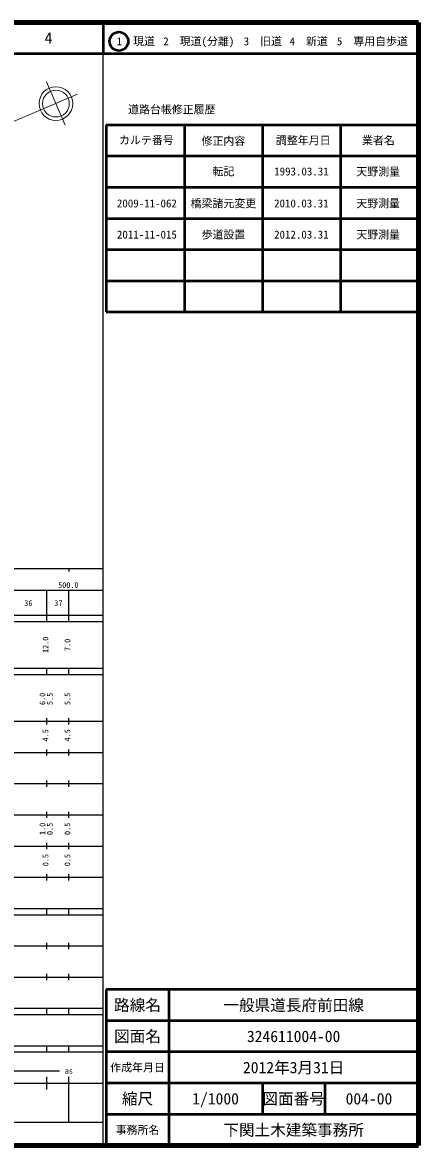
# Model space of a CAD drawing. Units: millimetres on the paper, enlarged 1000 times. Extents: x 40000 to 680000, y 20000 to 380000.
# Drawn here: x 553151 to 680000, y 20000 to 380000 of the extents above; entities that cross this region are included whole.
import ezdxf
from ezdxf.enums import TextEntityAlignment as Align

# ---------------------------------------------------------------- set-up
doc = ezdxf.new("R2010")
doc.units = ezdxf.units.MM
doc.header["$LTSCALE"] = 1000
for name, color, linetype, lineweight in [('M-BMK-SRVR', 3, 'Continuous', 13), ('M-TTL', 2, 'Continuous', 140), ('M-TTL-BAND', 7, 'Continuous', 25), ('M-TTL-FRAM', 2, 'Continuous', 50), ('M-TTL-LINE', 7, 'Continuous', 50)]:
    doc.layers.add(name, color=color, linetype=linetype, lineweight=lineweight)
doc.layers.add('M-TTL-TXT', color=7, linetype='Continuous')
doc.styles.add('ＭＳ ゴシック', font='')
doc.styles.get('ＭＳ ゴシック').set_extended_font_data('MS Gothic')

msp = doc.modelspace()

# ---------------------------------------------------------------- linework, layer by layer
at = {"layer": 'M-BMK-SRVR'}
for p, q in [((560885, 360947), (566799, 347072)), ((546002, 346407), (570780, 356966))]:
    msp.add_line(p, q, dxfattribs=at)
for radius in [5387, 4309]:
    msp.add_circle((563842, 354009), radius, dxfattribs=at)
at = {"layer": 'M-TTL'}
for p, q in [((680000, 380000), (40000, 380000)), ((680000, 20000), (680000, 380000)), ((40000, 20000), (680000, 20000))]:
    msp.add_line(p, q, dxfattribs=at)
at = {"layer": 'M-TTL-BAND'}
for p, q in [((579000, 20000), (579000, 370000)), ((40000, 205000), (579000, 205000)), ((568000, 205000), (568000, 204000)), ((68000, 198000), (579000, 198000)), ((561000, 188000), (561000, 198000)), ((568000, 188000), (568000, 198000)), ((40000, 190000), (579000, 190000)), ((40000, 188000), (579000, 188000)), ((40000, 173000), (579000, 173000)), ((561000, 171000), (561000, 173000)), ((568000, 171000), (568000, 173000)), ((40000, 171000), (579000, 171000)), ((40000, 156000), (579000, 156000)), ((561000, 155000), (561000, 157000)), ((568000, 155000), (568000, 157000)), ((46000, 146000), (579000, 146000)), ((561000, 145000), (561000, 147000)), ((568000, 145000), (568000, 147000)), ((561000, 135000), (561000, 137000)), ((568000, 135000), (568000, 137000)), ((52000, 136000), (579000, 136000)), ((46000, 126000), (579000, 126000)), ((561000, 125000), (561000, 127000)), ((568000, 125000), (568000, 127000)), ((52000, 116000), (579000, 116000)), ((561000, 115000), (561000, 117000)), ((568000, 115000), (568000, 117000)), ((46000, 106000), (579000, 106000)), ((561000, 105000), (561000, 107000)), ((568000, 105000), (568000, 107000)), ((40000, 96000), (579000, 96000)), ((40000, 94000), (579000, 94000)), ((561000, 94000), (561000, 96000)), ((568000, 94000), (568000, 96000)), ((49000, 84000), (579000, 84000)), ((561000, 83000), (561000, 85000)), ((568000, 83000), (568000, 85000)), ((40000, 74000), (579000, 74000)), ((561000, 73000), (561000, 75000)), ((568000, 73000), (568000, 75000)), ((40000, 64000), (579000, 64000)), ((40000, 62000), (579000, 62000)), ((561000, 62000), (561000, 64000)), ((568000, 62000), (568000, 64000)), ((40000, 52000), (579000, 52000)), ((561000, 50000), (561000, 52000)), ((568000, 50000), (568000, 52000)), ((40000, 50000), (579000, 50000)), ((71000, 44000), (565000, 44000)), ((40000, 40000), (579000, 40000)), ((561000, 38000), (561000, 42000)), ((568000, 27500), (568000, 42000)), ((68000, 27500), (579000, 27500))]:
    msp.add_line(p, q, dxfattribs=at)
at = {"layer": 'M-TTL-FRAM'}
for p, q in [((580000, 347197), (580000, 287197)), ((580000, 347197), (680000, 347197)), ((580000, 287197), (680000, 287197)), ((680000, 70000), (580000, 70000)), ((580000, 70000), (580000, 20000))]:
    msp.add_line(p, q, dxfattribs=at)
at = {"layer": 'M-TTL-LINE'}
for p, q in [((579000, 380000), (579000, 370000)), ((40000, 370000), (680000, 370000)), ((605000, 347197), (605000, 287197)), ((630000, 347197), (630000, 287197)), ((655000, 347197), (655000, 287197)), ((580000, 337197), (680000, 337197)), ((580000, 327197), (680000, 327197)), ((580000, 317197), (680000, 317197)), ((580000, 307197), (680000, 307197)), ((580000, 297197), (680000, 297197)), ((600000, 70000), (600000, 20000)), ((680000, 60000), (580000, 60000)), ((680000, 50000), (580000, 50000)), ((680000, 40000), (580000, 40000)), ((630000, 40000), (630000, 30000)), ((650000, 40000), (650000, 30000)), ((680000, 30000), (580000, 30000))]:
    msp.add_line(p, q, dxfattribs=at)
msp.add_circle((584031, 373958), 3000, dxfattribs=at)

# ---------------------------------------------------------------- texts
at = {"layer": 'M-TTL-BAND', "style": 'ＭＳ ゴシック'}
for s, p in [('500.0', (567844, 198195)), ('36', (555035, 192405)), ('37', (564656, 192405)), ('as', (568000, 42500))]:
    msp.add_text(s, height=1833, dxfattribs=at).set_placement(p, align=Align.BOTTOM_CENTER)
for s, p in [('12.0', (562000, 180500)), ('7.0', (569000, 180500)), ('6.0', (561000, 163174)), ('5.5', (563370, 163174)), ('5.5', (569000, 163174)), ('4.5', (562000, 151500)), ('4.5', (569000, 151500)), ('1.0', (561000, 121500)), ('0.5', (563370, 121500)), ('0.5', (569000, 121500)), ('0.5', (562000, 111500)), ('0.5', (569000, 111500))]:
    msp.add_text(s, height=1833, rotation=90, dxfattribs=at).set_placement(p, align=Align.BOTTOM_CENTER)
at = {"layer": 'M-TTL-TXT', "style": 'ＭＳ ゴシック'}
for s, height, p in [('4', 3666, (561497, 375000)), ('1\u3000現道', 2566, (589448, 373958)), ('2\u3000現道(分離)', 2566, (609619, 373958)), ('3\u3000旧道', 2566, (630121, 373958)), ('4\u3000新道', 2566, (644824, 373958)), ('5\u3000専用自歩道', 2566, (665228, 373958)), ('道路台帳修正履歴', 2566, (600968, 352113)), ('カルテ番号', 2566, (592839, 342277)), ('修正内容', 2566, (617509, 342023)), ('調整年月日', 2566, (643089, 342197)), ('業者名', 2566, (667134, 342197)), ('転記', 2566, (617500, 332245)), ('1993.03.31', 2566, (642500, 332245)), ('天野測量', 2566, (667077, 332189)), ('2009-11-062', 2566, (593000, 322000)), ('橋梁諸元変更', 2566, (617512, 322000)), ('2010.03.31', 2566, (642477, 322000)), ('天野測量', 2566, (667065, 322000)), ('2011-11-015', 2566, (593000, 312000)), ('歩道設置', 2566, (617512, 312000)), ('2012.03.31', 2566, (642477, 312000)), ('天野測量', 2566, (667065, 312000)), ('路線名', 3666, (590000, 65000)), ('路線名', 3666, (590000, 65000)), ('一般県道長府前田線', 3666, (640000, 65000)), ('図面名', 3666, (590000, 55000)), ('図面名', 3666, (590000, 55000)), ('324611004-00', 3666, (640000, 55000)), ('2012年3月31日', 3666, (640000, 45000)), ('作成年月日', 2566, (590000, 45000)), ('作成年月日', 2566, (590000, 45000)), ('縮尺', 3666, (590000, 35000)), ('縮尺', 3666, (590000, 35000)), ('1/1000', 3666, (615000, 35000)), ('図面番号', 3666, (640000, 35000)), ('図面番号', 3666, (640000, 35000)), ('004-00', 3666, (664125, 35000)), ('事務所名', 2566, (590000, 25000)), ('事務所名', 2566, (590000, 25000)), ('下関土木建築事務所', 3666, (640000, 25000))]:
    msp.add_text(s, height=height, dxfattribs=at).set_placement(p, align=Align.MIDDLE_CENTER)

doc.saveas('drawing.dxf')
